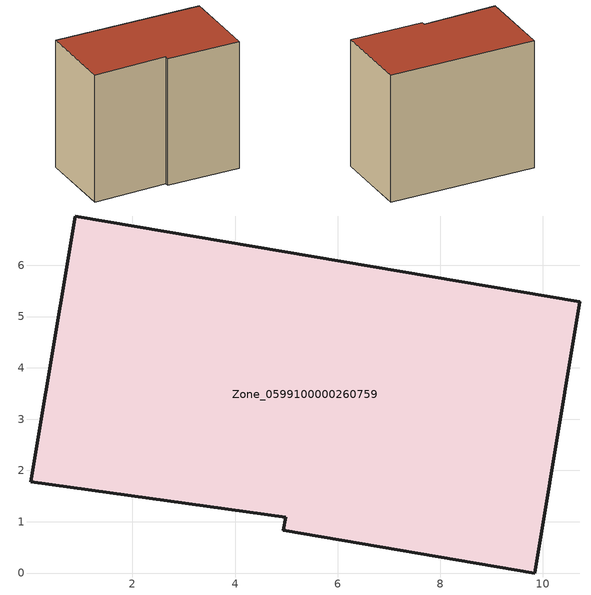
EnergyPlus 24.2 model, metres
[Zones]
Zone_0599100000260759
 floor ground (C_G): 4.99,1.09 0.02,1.78 0.88,6.96 10.72,5.29 9.84,0 4.94,0.83 z0
 wall outside (C_F): 9.84,0 10.72,5.29 0.88,6.96 0.02,1.78 4.99,1.09 4.94,0.83 9.84,0 z0:8.82
 roof outside (C_R): 0.02,1.78 4.99,1.09 4.94,0.83 9.84,0 10.72,5.29 0.88,6.96 z8.82
[BUILDING]
Pand.0599100000260759: North Axis=0; Terrain=City; Loads Convergence Tolerance Value=0.04; Temperature Convergence Tolerance Value=0.4; Solar Distribution=FullExterior; Maximum Number of Warmup Days=25; Minimum Number of Warmup Days=1
[Site:Location]
Rotterdam.The.Hague.AP_ZH_NLD Design_Conditions: Latitude=51.96; Longitude=4.45; Time Zone=1; Elevation=-4.5
[SITE:GROUNDTEMPERATURE:BUILDINGSURFACE]
18, 18, 18, 18, 18, 18, 18, 18, 18, 18, 18, 18
[MATERIAL] Thermal Absorptance=0.9; Solar Absorptance=0.7; Visible Absorptance=0.7
Name | Roughness | Thickness | Conductivity | Density | Specific Heat
G.TC.1975-1991 | MediumSmooth | 0.15 | 0.288461 | 540 | 1210
F.TC.1975-1991 | Rough | 0.3 | 0.230769 | 1920 | 840
R.TC.1975-1991 | MediumRough | 0.2 | 0.153846 | 1500 | 1000
[CONSTRUCTION]
C_G: G.TC.1975-1991
C_F: F.TC.1975-1991
C_R: R.TC.1975-1991
[ZONE]
Zone_0599100000260759: Type=1; Multiplier=1; Ceiling Height=Autocalculate; Volume=Autocalculate; Floor Area=autocalculate; Part of Total Floor Area=Yes
[ZONEINFILTRATION:DESIGNFLOWRATE]
Infil_Zone_0599100000260759: Zone or ZoneList or Space or SpaceList=Zone_0599100000260759; Schedule=AlwaysOn; Design Flow Rate Calculation Method=Flow/Area; Flow Rate per Floor Area=0.003; Constant Term Coefficient=1; Temperature Term Coefficient=0; Velocity Term Coefficient=0; Velocity Squared Term Coefficient=0
[HVACTEMPLATE:ZONE:IDEALLOADSAIRSYSTEM]
Zone_0599100000260759: Maximum Heating Supply Air Temperature=50; Minimum Cooling Supply Air Temperature=13; Maximum Heating Supply Air Humidity Ratio=0.0156; Minimum Cooling Supply Air Humidity Ratio=0.0077; Heating Limit=NoLimit; Cooling Limit=NoLimit; Dehumidification Control Type=ConstantSensibleHeatRatio; Cooling Sensible Heat Ratio=0.7; Dehumidification Setpoint=60; Humidification Control Type=None; Humidification Setpoint=30; Outdoor Air Method=None; Outdoor Air Flow Rate per Person=0.00944; Outdoor Air Flow Rate per Zone Floor Area=0; Outdoor Air Flow Rate per Zone=0; Demand Controlled Ventilation Type=None; Outdoor Air Economizer Type=NoEconomizer; Heat Recovery Type=None; Sensible Heat Recovery Effectiveness=0.7; Latent Heat Recovery Effectiveness=0.65
[ZONECONTROL:THERMOSTAT]
ThermostatControl_Zone_0599100000260759: Zone or ZoneList=Zone_0599100000260759; Control Type Schedule=DualSetpointControlType; Control 1=Thermostat_Zone_0599100000260759; Temperature Difference Between Cutout And Setpoint=0
[THERMOSTATSETPOINT:DUALSETPOINT]
Thermostat_Zone_0599100000260759: Heating Setpoint Temperature Schedule=HeatingSetpoint_Zone_0599100000260759; Cooling Setpoint Temperature Schedule=CoolingSetpoint_Zone_0599100000260759
[SCHEDULE:COMPACT]
HeatingSetpoint_Zone_0599100000260759: Through: 12/31, For: AllDays, Until: 24:00, 21
CoolingSetpoint_Zone_0599100000260759: Through: 12/31, For: AllDays, Until: 24:00, 24
DualSetpointControlType: Through: 12/31, For: AllDays, Until: 24:00, 4
AlwaysOn: Through: 12/31, For: AllDays, Until: 24:00, 1
